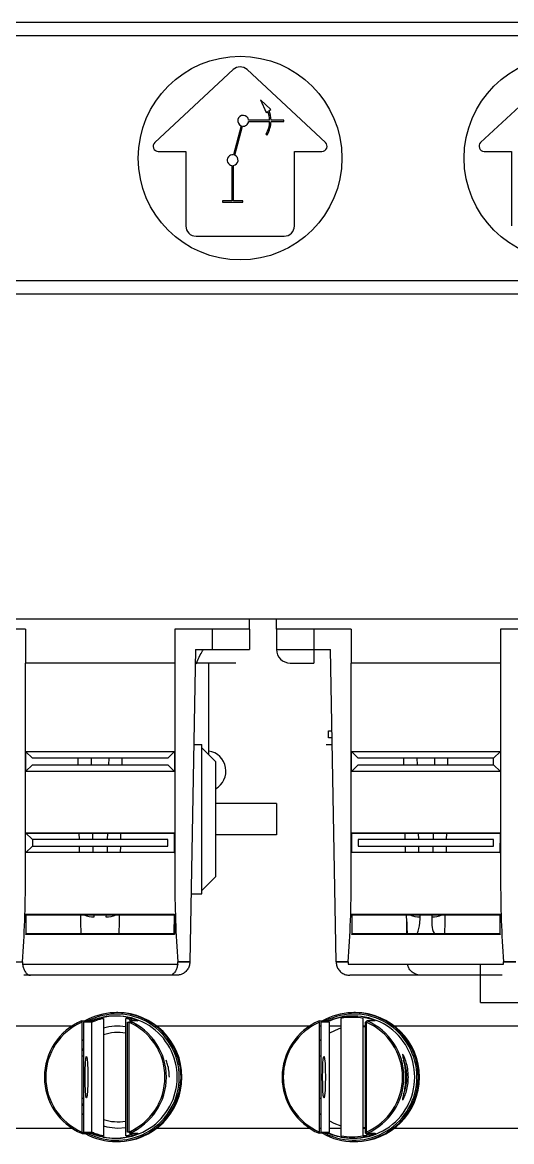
# Model space of a CAD drawing. Header units: millimetres. Extents: x 0 to 415, y 0 to 292.
# Drawn here: x 96.24 to 99.85, y 81.06 to 89.31 of the extents above; entities that cross this region are included whole.
import ezdxf

# ---------------------------------------------------------------- set-up
doc = ezdxf.new("R2010")
doc.units = ezdxf.units.MM

msp = doc.modelspace()

# ---------------------------------------------------------------- linework, layer by layer
at = {"color": 7, "linetype": 'Continuous', "lineweight": 25}
for p, q in [((105.04565, 89.30717), (93.04565, 89.30717)), ((105.04565, 89.20717), (93.04565, 89.20717)), ((97.79455, 88.95959), (97.21721, 88.42211)), ((98.4741, 88.42211), (97.89676, 88.95959)), ((100.19455, 88.95959), (99.61721, 88.42211)), ((97.99686, 88.7357), (98.03854, 88.64259)), ((98.07137, 88.66602), (97.99686, 88.7357)), ((98.03854, 88.64259), (98.05075, 88.6513)), ((98.05916, 88.6573), (98.07137, 88.66602)), ((97.8532, 88.54545), (97.7961, 88.33234)), ((97.80575, 88.32975), (97.86286, 88.54286)), ((98.06324, 88.58749), (97.90799, 88.58749)), ((97.90799, 88.57749), (98.06324, 88.57749)), ((98.1683, 88.58749), (98.07324, 88.58749)), ((98.07324, 88.57749), (98.1683, 88.57749)), ((98.1683, 88.57749), (98.1683, 88.58749)), ((97.24276, 88.35717), (97.44565, 88.35717)), ((97.44565, 88.35717), (97.44565, 87.80771)), ((98.24565, 88.35717), (98.44855, 88.35717)), ((98.24565, 87.80771), (98.24565, 88.35717)), ((99.64276, 88.35717), (99.84565, 88.35717)), ((99.84565, 88.35717), (99.84565, 87.80771)), ((97.78565, 88.25302), (97.78565, 87.99271)), ((97.79565, 87.99271), (97.79565, 88.25302)), ((97.71565, 87.99271), (97.71565, 87.98271)), ((97.78565, 87.99271), (97.71565, 87.99271)), ((97.71565, 87.98271), (97.86565, 87.98271)), ((97.86565, 87.99271), (97.79565, 87.99271)), ((97.86565, 87.98271), (97.86565, 87.99271)), ((97.52065, 87.73271), (98.17065, 87.73271)), ((93.04565, 87.40717), (105.04565, 87.40717)), ((93.04565, 87.30717), (105.04565, 87.30717)), ((90.42843, 84.91386), (109.2, 84.91386)), ((97.91422, 84.83886), (97.91422, 84.91386)), ((98.11422, 84.83886), (98.11422, 84.91386)), ((96.26422, 84.83886), (95.71422, 84.83886)), ((96.26422, 84.83886), (96.26422, 84.58886)), ((97.91422, 84.83886), (97.36422, 84.83886)), ((97.36422, 84.83886), (97.36422, 84.58886)), ((97.63922, 84.83886), (97.63922, 84.68886)), ((97.91422, 84.83886), (97.91422, 84.68886)), ((98.66422, 84.83886), (98.11422, 84.83886)), ((98.11422, 84.83886), (98.11422, 84.68886)), ((98.38922, 84.83886), (98.38922, 84.68886)), ((98.66422, 84.83886), (98.66422, 84.58886)), ((99.76422, 84.83886), (99.76422, 84.58886)), ((100.31422, 84.83886), (99.76422, 84.83886)), ((97.51596, 84.68886), (97.47582, 82.38886)), ((97.51596, 84.68886), (97.63922, 84.68886)), ((97.63922, 84.68886), (97.91422, 84.68886)), ((98.11422, 84.68886), (98.38922, 84.68886)), ((98.38922, 84.68886), (98.51247, 84.68886)), ((98.38922, 84.68886), (98.38922, 84.58886)), ((98.55262, 82.38886), (98.51247, 84.68886)), ((96.26422, 83.00761), (96.26422, 84.58886)), ((97.36422, 84.58886), (96.26422, 84.58886)), ((97.36422, 84.58886), (97.36422, 83.00761)), ((97.63922, 84.58886), (97.51422, 84.58886)), ((97.61422, 83.91386), (97.61422, 84.58886)), ((97.81422, 84.58886), (97.63922, 84.58886)), ((98.21422, 84.58886), (98.38922, 84.58886)), ((99.76422, 84.58886), (98.66422, 84.58886)), ((98.66422, 83.00761), (98.66422, 84.58886)), ((99.76422, 84.58886), (99.76422, 83.00761)), ((98.49558, 84.03886), (98.49558, 84.08886)), ((98.49558, 84.08886), (98.52295, 84.08886)), ((98.52382, 84.03886), (98.49558, 84.03886)), ((96.26511, 83.93798), (96.3151, 83.88798)), ((96.26511, 83.93798), (97.36333, 83.93798)), ((96.26664, 83.79128), (96.2662, 83.93688)), ((97.31334, 83.88798), (97.36333, 83.93798)), ((97.36224, 83.93688), (97.3618, 83.79128)), ((97.50374, 83.98886), (97.56422, 83.98886)), ((97.56422, 82.88886), (97.56422, 83.98886)), ((97.66422, 83.86386), (97.56422, 83.96386)), ((98.47936, 83.98886), (98.52469, 83.98886)), ((98.66511, 83.78975), (98.66511, 83.93798)), ((98.66511, 83.93798), (99.76333, 83.93798)), ((98.66511, 83.93798), (98.7151, 83.88798)), ((98.66664, 83.79128), (98.6662, 83.93688)), ((99.71334, 83.88798), (99.76333, 83.93798)), ((99.76333, 83.93798), (99.76333, 83.78975)), ((96.26511, 83.78975), (96.3151, 83.83974)), ((97.31334, 83.88798), (96.3151, 83.88798)), ((96.3151, 83.83974), (97.31334, 83.83974)), ((96.65229, 83.83974), (96.65145, 83.88798)), ((96.75152, 83.83974), (96.75068, 83.88798)), ((96.87775, 83.88798), (96.87691, 83.83974)), ((96.97614, 83.83974), (96.97698, 83.88798)), ((97.31334, 83.83974), (97.36333, 83.78975)), ((97.66422, 83.86386), (97.66422, 83.01386)), ((98.66511, 83.78975), (98.7151, 83.83974)), ((99.71334, 83.88798), (98.7151, 83.88798)), ((98.7151, 83.83974), (99.71334, 83.83974)), ((99.05229, 83.83974), (99.05145, 83.88798)), ((99.15152, 83.83974), (99.15068, 83.88798)), ((99.27775, 83.88798), (99.27691, 83.83974)), ((99.37614, 83.83974), (99.37698, 83.88798)), ((99.71334, 83.83974), (99.71334, 83.88798)), ((99.71334, 83.83974), (99.76333, 83.78975)), ((97.36333, 83.78975), (96.26511, 83.78975)), ((99.76333, 83.78975), (98.66511, 83.78975)), ((98.11422, 83.55433), (97.66422, 83.55433)), ((98.11422, 83.55433), (98.11422, 83.32339)), ((96.26511, 83.18975), (96.26511, 83.33798)), ((96.26511, 83.33798), (96.3151, 83.28798)), ((96.26511, 83.33798), (97.36333, 83.33798)), ((96.26802, 83.33506), (97.36041, 83.33506)), ((96.3151, 83.28798), (96.3151, 83.23974)), ((97.31334, 83.28798), (96.3151, 83.28798)), ((96.66192, 83.28798), (96.6611, 83.33506)), ((96.76116, 83.28798), (96.76033, 83.33506)), ((96.8681, 83.33506), (96.86728, 83.28798)), ((96.96651, 83.28798), (96.96733, 83.33506)), ((97.31334, 83.23974), (97.31334, 83.28798)), ((97.36041, 83.33506), (97.35998, 83.1931)), ((97.36041, 83.33506), (97.36333, 83.33798)), ((97.36333, 83.33798), (97.36333, 83.18975)), ((98.11422, 83.32339), (97.66422, 83.32339)), ((98.66802, 83.33506), (98.66511, 83.33798)), ((98.66511, 83.33798), (99.76333, 83.33798)), ((98.66802, 83.33506), (99.76041, 83.33506)), ((98.66845, 83.1931), (98.66802, 83.33506)), ((98.7151, 83.28798), (98.7151, 83.23974)), ((99.71334, 83.28798), (98.7151, 83.28798)), ((99.06192, 83.28798), (99.0611, 83.33506)), ((99.16116, 83.28798), (99.16033, 83.33506)), ((99.2681, 83.33506), (99.26728, 83.28798)), ((99.36651, 83.28798), (99.36733, 83.33506)), ((99.71334, 83.23974), (99.71334, 83.28798)), ((99.76041, 83.33506), (99.75998, 83.1931)), ((99.76041, 83.33506), (99.76333, 83.33798)), ((99.76333, 83.33798), (99.76333, 83.18975)), ((96.26511, 83.18975), (96.3151, 83.23974)), ((97.35998, 83.1931), (96.26845, 83.1931)), ((96.3151, 83.23974), (97.31334, 83.23974)), ((96.66358, 83.1931), (96.66277, 83.23974)), ((96.76281, 83.1931), (96.762, 83.23974)), ((96.86644, 83.23974), (96.86562, 83.1931)), ((96.96485, 83.1931), (96.96567, 83.23974)), ((97.35998, 83.1931), (97.36333, 83.18975)), ((99.75998, 83.1931), (98.66845, 83.1931)), ((98.7151, 83.23974), (99.71334, 83.23974)), ((99.06358, 83.1931), (99.06277, 83.23974)), ((99.16281, 83.1931), (99.162, 83.23974)), ((99.26644, 83.23974), (99.26562, 83.1931)), ((99.36485, 83.1931), (99.36567, 83.23974)), ((99.75998, 83.1931), (99.76333, 83.18975)), ((97.56422, 82.91386), (97.66422, 83.01386)), ((97.48454, 82.88886), (97.56422, 82.88886)), ((96.26985, 82.73323), (96.26511, 82.73798)), ((96.26511, 82.73798), (97.36333, 82.73798)), ((96.26985, 82.73323), (97.35858, 82.73323)), ((96.27027, 82.59492), (96.26985, 82.73323)), ((96.67251, 82.68139), (96.67161, 82.73323)), ((96.67402, 82.59492), (96.67251, 82.68139)), ((96.77108, 82.71926), (96.77084, 82.73323)), ((96.8576, 82.73323), (96.85735, 82.71926)), ((96.95441, 82.59492), (96.95592, 82.68139)), ((96.95592, 82.68139), (96.95683, 82.73323)), ((97.35858, 82.73323), (97.35816, 82.59492)), ((97.35858, 82.73323), (97.36333, 82.73798)), ((97.36333, 82.73798), (97.36333, 82.58975)), ((98.66985, 82.73323), (98.66511, 82.73798)), ((98.66511, 82.73798), (99.76333, 82.73798)), ((98.66985, 82.73323), (99.75858, 82.73323)), ((98.67027, 82.59492), (98.66985, 82.73323)), ((99.07251, 82.68139), (99.07161, 82.73323)), ((99.07402, 82.59492), (99.07251, 82.68139)), ((99.17108, 82.71926), (99.17084, 82.73323)), ((99.2576, 82.73323), (99.25735, 82.71926)), ((99.35441, 82.59492), (99.35592, 82.68139)), ((99.35592, 82.68139), (99.35683, 82.73323)), ((99.75858, 82.73323), (99.75816, 82.59492)), ((99.75858, 82.73323), (99.76333, 82.73798)), ((96.27027, 82.59492), (96.26511, 82.58975)), ((97.36333, 82.58975), (96.26511, 82.58975)), ((97.35816, 82.59492), (96.27027, 82.59492)), ((97.35816, 82.59492), (97.36333, 82.58975)), ((98.67027, 82.59492), (98.66511, 82.58975)), ((99.76333, 82.58975), (98.66511, 82.58975)), ((99.75816, 82.59492), (98.67027, 82.59492)), ((99.75816, 82.59492), (99.76333, 82.58975)), ((96.15262, 82.38886), (96.24229, 82.38886)), ((96.24229, 82.38886), (96.24262, 82.37173)), ((96.24262, 82.37173), (97.38582, 82.37173)), ((97.38582, 82.37173), (97.38615, 82.38886)), ((97.38615, 82.38886), (97.47582, 82.38886)), ((97.47579, 82.38712), (97.39112, 82.38712)), ((97.47582, 82.38886), (97.47579, 82.38712)), ((98.55262, 82.38886), (98.64229, 82.38886)), ((98.55265, 82.38712), (98.55262, 82.38886)), ((98.64091, 82.38712), (98.55265, 82.38712)), ((98.64229, 82.38886), (98.64262, 82.37173)), ((98.64262, 82.37173), (99.78582, 82.37173)), ((99.6158, 82.08886), (99.6158, 82.37173)), ((99.78582, 82.37173), (99.78615, 82.38886)), ((99.78615, 82.38886), (99.87582, 82.38886)), ((99.87579, 82.38712), (99.79112, 82.38712)), ((96.3005, 82.28886), (96.25263, 82.28886)), ((97.32793, 82.28886), (96.3005, 82.28886)), ((97.3758, 82.28886), (97.32793, 82.28886)), ((98.7005, 82.28886), (98.65263, 82.28886)), ((99.72793, 82.28886), (98.7005, 82.28886)), ((99.7758, 82.28886), (99.72793, 82.28886)), ((99.6158, 82.08886), (112.91204, 82.08886)), ((96.67753, 81.95284), (96.73948, 81.95284)), ((96.6808, 81.13409), (96.6808, 81.94364)), ((96.75337, 81.94364), (96.69142, 81.94364)), ((96.69142, 81.94364), (96.69142, 81.13409)), ((96.75337, 81.13409), (96.75337, 81.94364)), ((96.83837, 81.97106), (96.83837, 81.10667)), ((96.93296, 81.98886), (96.92134, 81.98886)), ((96.94264, 82.01386), (96.93425, 82.01386)), ((97.00302, 81.10667), (97.00302, 81.97106)), ((97.01574, 81.94364), (97.04979, 81.94364)), ((97.01574, 81.13409), (97.01574, 81.94364)), ((97.02508, 81.94364), (97.02508, 81.13409)), ((97.09159, 81.95284), (97.02964, 81.95284)), ((98.42753, 81.95284), (98.48948, 81.95284)), ((98.4308, 81.13409), (98.4308, 81.94364)), ((98.44142, 81.94364), (98.44142, 81.13409)), ((98.50337, 81.94364), (98.44142, 81.94364)), ((98.50337, 81.13409), (98.50337, 81.94364)), ((98.58837, 81.97106), (98.58837, 81.10667)), ((98.68296, 81.98886), (98.67134, 81.98886)), ((98.69264, 82.01386), (98.68425, 82.01386)), ((98.75302, 81.10667), (98.75302, 81.97106)), ((98.76572, 81.94364), (98.76572, 81.13409)), ((98.77508, 81.94364), (98.76572, 81.94364)), ((98.77508, 81.94364), (98.77508, 81.13409)), ((98.84159, 81.95284), (98.77964, 81.95284)), ((96.60535, 81.91386), (95.48358, 81.91386)), ((97.0777, 81.92882), (97.0777, 81.91685)), ((97.07786, 81.91675), (97.07786, 81.92872)), ((98.35535, 81.91386), (97.23358, 81.91386)), ((98.44142, 81.91386), (98.43473, 81.91386)), ((98.58837, 81.91386), (98.50337, 81.91386)), ((98.76572, 81.91386), (98.75302, 81.91386)), ((98.76572, 81.90677), (98.75302, 81.90905)), ((100.10535, 81.91386), (98.98358, 81.91386)), ((96.69142, 81.74952), (96.6808, 81.73607)), ((96.69142, 81.69386), (96.6808, 81.69386)), ((98.44142, 81.69386), (98.4308, 81.69386)), ((96.6808, 81.38386), (96.69142, 81.38386)), ((98.4308, 81.38386), (98.44142, 81.38386)), ((96.6808, 81.34166), (96.69142, 81.3282)), ((96.6808, 81.27158), (96.69142, 81.26151)), ((98.4308, 81.27158), (98.44142, 81.26151)), ((95.48358, 81.16386), (96.60535, 81.16386)), ((96.68535, 81.12489), (96.67753, 81.12489)), ((96.68144, 81.12409), (96.74339, 81.12409)), ((96.69142, 81.13409), (96.75337, 81.13409)), ((96.94328, 81.16386), (97.00302, 81.16867)), ((97.04979, 81.13409), (97.01574, 81.13409)), ((97.02964, 81.12489), (97.09159, 81.12489)), ((97.0777, 81.16088), (97.0777, 81.14891)), ((97.07786, 81.14901), (97.07786, 81.16098)), ((97.23358, 81.16386), (98.35535, 81.16386)), ((98.48948, 81.12489), (98.42753, 81.12489)), ((98.43473, 81.16386), (98.44142, 81.16386)), ((98.44142, 81.13409), (98.50337, 81.13409)), ((98.50337, 81.16386), (98.58837, 81.16386)), ((98.75302, 81.16867), (98.76572, 81.17096)), ((98.75302, 81.16386), (98.76572, 81.16386)), ((98.76572, 81.13409), (98.77508, 81.13409)), ((98.77572, 81.12409), (98.83767, 81.12409)), ((98.77964, 81.12489), (98.84159, 81.12489)), ((98.98358, 81.16386), (100.10535, 81.16386)), ((96.92134, 81.08886), (96.93296, 81.08886)), ((96.93425, 81.06386), (96.94264, 81.06386)), ((98.67134, 81.08886), (98.68296, 81.08886)), ((98.68425, 81.06386), (98.69264, 81.06386))]:
    msp.add_line(p, q, dxfattribs=at)
at = {"color": 7, "linetype": 'Continuous', "lineweight": 25, "flags": 128}
for points in [[(98.58837, 81.89882), (98.57379, 81.89423), (98.50337, 81.86199)], [(96.69142, 81.81622), (96.68593, 81.81111), (96.6808, 81.80614)], [(97.2419, 81.76488), (97.20063, 81.81111), (97.19007, 81.82076)], [(98.44142, 81.81622), (98.43593, 81.81111), (98.4308, 81.80614)], [(96.70336, 81.53886), (96.70396, 81.59188), (96.7057, 81.6385), (96.70836, 81.6731), (96.71163, 81.69151), (96.7151, 81.69151), (96.71836, 81.6731), (96.72103, 81.6385), (96.72276, 81.59188), (96.72337, 81.53886), (96.72276, 81.48585), (96.72103, 81.43923), (96.71836, 81.40463), (96.7151, 81.38622), (96.71163, 81.38622), (96.70836, 81.40463), (96.7057, 81.43923), (96.70396, 81.48585), (96.70336, 81.53886)], [(98.45336, 81.53886), (98.45396, 81.59188), (98.4557, 81.6385), (98.45836, 81.6731), (98.46163, 81.69151), (98.4651, 81.69151), (98.46836, 81.6731), (98.47103, 81.6385), (98.47276, 81.59188), (98.47337, 81.53886), (98.47276, 81.48585), (98.47103, 81.43923), (98.46836, 81.40463), (98.4651, 81.38622), (98.46163, 81.38622), (98.45836, 81.40463), (98.4557, 81.43923), (98.45396, 81.48585), (98.45336, 81.53886)], [(97.40046, 81.62465), (97.40826, 81.53886), (97.4079, 81.52029)], [(99.15046, 81.62465), (99.15826, 81.53886), (99.1579, 81.52029)], [(97.19007, 81.25697), (97.2285, 81.29609), (97.2419, 81.31285)], [(98.50337, 81.21574), (98.53615, 81.19852), (98.58837, 81.1789)], [(96.83837, 81.1789), (96.86284, 81.17263), (96.94328, 81.16386)], [(98.83767, 81.12409), (98.83923, 81.12421), (98.84159, 81.12489)]]:
    msp.add_lwpolyline(points, dxfattribs=at)
at = {"color": 7, "linetype": 'Continuous', "lineweight": 25}
for centre in [(97.84565, 88.30717), (100.24565, 88.30717)]:
    msp.add_circle(centre, 0.75, dxfattribs=at)
for centre, radius, start, end in [((97.84565, 88.9047), 0.075, 47.048022, 132.951978), ((97.8683, 88.58249), 0.04, 7.180756, 247.819244), ((97.8683, 88.58249), 0.195, 1.469284, 20.66539), ((97.8683, 88.58249), 0.205, 1.397597, 21.405443), ((97.8683, 88.58249), 0.04, 262.180756, 352.819244), ((97.8683, 88.58249), 0.195, 330, 358.530716), ((97.8683, 88.58249), 0.205, 330, 358.602403), ((98.0415, 88.48249), 0.005, 150, 330), ((97.24276, 88.39467), 0.0375, 132.951978, 270), ((98.44855, 88.39467), 0.0375, 270, 47.048022), ((99.64276, 88.39467), 0.0375, 132.951978, 270), ((97.79065, 88.29271), 0.04, 82.180756, 262.819244), ((97.79065, 88.29271), 0.04, 277.180756, 67.819244), ((97.52065, 87.80771), 0.075, 180, 270), ((98.17065, 87.80771), 0.075, 270, 0), ((98.21422, 84.68886), 0.1, 180, 270), ((97.5908, 83.79261), 0.15, 299.305215, 81.017749), ((96.76311, 82.88294), 0.16387, 246.00683, 272.787131), ((96.86532, 82.88294), 0.16387, 267.212869, 293.99317), ((99.16311, 82.88294), 0.16387, 246.00683, 272.787131), ((99.26532, 82.88294), 0.16387, 267.212869, 293.99317), ((96.85476, 81.53886), 0.45032, 113.176871, 246.823129), ((96.85409, 81.53886), 0.44031, 113.176871, 246.823129), ((96.71541, 81.96111), 0.03878, 192.31983, 206.782638), ((96.9342, 81.53979), 0.47393, 10.314493, 119.361997), ((96.9336, 81.53973), 0.46403, 359.893514, 117.092786), ((96.93288, 81.53959), 0.44914, 359.907513, 115.02001), ((96.92134, 81.54072), 0.44815, 79.170705, 100.829295), ((96.94184, 81.53886), 0.475, 270.096207, 89.903793), ((96.85178, 81.53886), 0.44031, 293.176871, 66.823129), ((96.8524, 81.53886), 0.45032, 293.176871, 66.823129), ((98.60476, 81.53886), 0.45032, 113.176871, 246.823129), ((98.60409, 81.53886), 0.44031, 113.176871, 246.823129), ((98.6842, 81.53979), 0.47393, 10.314493, 119.361997), ((98.6836, 81.53973), 0.46403, 359.893514, 117.092786), ((98.68288, 81.53959), 0.44914, 359.907513, 115.02001), ((98.67134, 81.54072), 0.44815, 79.170705, 100.829295), ((98.6707, 81.54068), 0.43819, 79.170705, 100.829295), ((98.69184, 81.53886), 0.475, 270.096207, 89.903793), ((98.81886, 81.92768), 0.0466, 147.320974, 159.969454), ((98.60178, 81.53886), 0.44031, 293.176871, 66.823129), ((98.6024, 81.53886), 0.45032, 293.176871, 66.823129), ((96.94328, 81.5404), 0.37347, 80.794982, 106.315015), ((96.94328, 81.5402), 0.32742, 79.486533, 108.688834), ((96.93353, 81.53813), 0.46411, 243.140227, 0.09107), ((96.93287, 81.53814), 0.44915, 246.100627, 0.091949), ((98.68353, 81.53812), 0.46411, 242.922532, 0.091168), ((98.68289, 81.53813), 0.44913, 244.107457, 0.092892), ((96.93426, 81.53794), 0.47396, 240.829316, 357.866278), ((98.68426, 81.53794), 0.47396, 240.631492, 357.866352), ((96.94328, 81.53753), 0.32742, 251.311166, 280.513467), ((96.71541, 81.11661), 0.03878, 153.217362, 167.68017), ((96.68144, 81.13407), 0.00998, 246.937229, 0.090963), ((96.74338, 81.13408), 0.00999, 270.06336, 0.056191), ((98.77573, 81.13407), 0.00998, 179.909037, 293.062771), ((98.81886, 81.15005), 0.0466, 200.030546, 212.679026), ((96.92134, 81.53701), 0.44815, 259.170705, 280.829295), ((98.67134, 81.53701), 0.44815, 259.170705, 280.829295), ((98.6707, 81.53705), 0.43819, 259.170705, 280.829295), ((98.79443, 81.11204), 0.04176, 187.395584, 201.342987)]:
    msp.add_arc(centre, radius, start, end, dxfattribs=at)
for centre, start_param, end_param in [((95.98922, 83.00761), 4.3103404, 4.712389), ((97.63922, 83.00761), 1.5707963, 1.9728449), ((98.38922, 83.00761), 4.3103404, 4.712389), ((100.03922, 83.00761), 1.5707963, 1.9728449)]:
    msp.add_ellipse(centre, major_axis=(0, 1.58125), ratio=0.173913, start_param=start_param, end_param=end_param, dxfattribs=at)
for points, knots in [([(97.52307, 84.58287), (97.53189, 84.60506), (97.54653, 84.64188), (97.56742, 84.6755), (97.57572, 84.68886)], [0, 0, 0, 0, 0.6026538, 1, 1, 1, 1]), ([(99.07251, 82.68139), (99.07287, 82.66554), (99.07352, 82.63668), (99.07539, 82.60789), (99.07623, 82.59492)], [0, 0, 0, 0, 0.5496284, 1, 1, 1, 1]), ([(99.15038, 82.59492), (99.15846, 82.62119), (99.17103, 82.66202), (99.17107, 82.70422), (99.17108, 82.71926)], [0, 0, 0, 0, 0.6435987, 1, 1, 1, 1]), ([(99.25735, 82.71926), (99.25655, 82.67728), (99.25568, 82.63199), (99.2774, 82.59263), (99.27899, 82.58975)], [0, 0, 0, 0, 0.9269398, 1, 1, 1, 1]), ([(96.24262, 82.37173), (96.24443, 82.36156), (96.24804, 82.34127), (96.26012, 82.31644), (96.27572, 82.29741), (96.28989, 82.28984), (96.29832, 82.28887), (96.30043, 82.28886), (96.3005, 82.28886)], [0, 0, 0, 0, 0.2092472, 0.4176178, 0.648139, 0.9117033, 0.9967654, 1, 1, 1, 1]), ([(97.38582, 82.37173), (97.38401, 82.36156), (97.3804, 82.34127), (97.36831, 82.31644), (97.35271, 82.29741), (97.33854, 82.28984), (97.33011, 82.28887), (97.32801, 82.28886), (97.32793, 82.28886)], [0, 0, 0, 0, 0.20924719, 0.41761782, 0.64813899, 0.9117033, 0.99676539, 1, 1, 1, 1]), ([(97.47579, 82.38712), (97.47464, 82.3767), (97.47236, 82.35588), (97.45713, 82.32815), (97.43449, 82.30572), (97.40636, 82.29197), (97.38564, 82.28888), (97.37596, 82.28886), (97.3758, 82.28886)], [0, 0, 0, 0, 0.1919714, 0.3835705, 0.5849256, 0.8062959, 0.996736, 1, 1, 1, 1]), ([(98.55265, 82.38712), (98.55379, 82.3767), (98.55608, 82.35588), (98.57131, 82.32815), (98.59395, 82.30572), (98.62207, 82.29197), (98.6428, 82.28888), (98.65247, 82.28886), (98.65263, 82.28886)], [0, 0, 0, 0, 0.1919714, 0.3835705, 0.5849256, 0.8062959, 0.996736, 1, 1, 1, 1]), ([(99.17763, 82.28886), (99.17753, 82.28886), (99.16726, 82.28887), (99.14493, 82.29231), (99.11464, 82.30824), (99.09311, 82.33342), (99.08204, 82.35504), (99.08049, 82.36789), (99.08003, 82.37173)], [0, 0, 0, 0, 0.0025985, 0.2589657, 0.5566107, 0.7745325, 0.9325918, 1, 1, 1, 1]), ([(96.73948, 81.95284), (96.74099, 81.95323), (96.74399, 81.954), (96.7594, 81.95962), (96.78158, 81.96708), (96.80869, 81.97494), (96.82819, 81.97901), (96.83714, 81.98088)], [0, 0, 0, 0, 0.1941237, 0.3878695, 0.5915307, 0.8125079, 1, 1, 1, 1]), ([(96.83837, 81.97106), (96.8291, 81.96884), (96.81056, 81.96441), (96.78545, 81.95592), (96.76588, 81.94831), (96.75563, 81.94413), (96.75394, 81.94376), (96.75337, 81.94364)], [0, 0, 0, 0, 0.2208047, 0.4413272, 0.668049, 0.8882483, 1, 1, 1, 1]), ([(97.06002, 81.95284), (97.05649, 81.95439), (97.04724, 81.95845), (97.02705, 81.96536), (97.01044, 81.9693), (97.00302, 81.97106)], [0, 0, 0, 0, 0.254316, 0.6669558, 1, 1, 1, 1]), ([(97.00554, 81.98088), (97.0162, 81.97859), (97.0375, 81.97399), (97.06458, 81.96517), (97.08389, 81.95736), (97.09186, 81.95329), (97.09165, 81.95295), (97.09159, 81.95284)], [0, 0, 0, 0, 0.2257645, 0.4513707, 0.6796262, 0.8974205, 1, 1, 1, 1]), ([(98.48948, 81.95284), (98.49099, 81.95323), (98.49399, 81.954), (98.5094, 81.95962), (98.53158, 81.96708), (98.55869, 81.97494), (98.57819, 81.97901), (98.58714, 81.98088)], [0, 0, 0, 0, 0.1941237, 0.3878695, 0.5915307, 0.8125079, 1, 1, 1, 1]), ([(98.75554, 81.98088), (98.7662, 81.97859), (98.7875, 81.97399), (98.81458, 81.96517), (98.83389, 81.95736), (98.84186, 81.95329), (98.84165, 81.95295), (98.84159, 81.95284)], [0, 0, 0, 0, 0.2257645, 0.4513707, 0.6796262, 0.8974205, 1, 1, 1, 1]), ([(99.08523, 81.53886), (99.08443, 81.52031), (99.08284, 81.48322), (99.07139, 81.43353), (99.05726, 81.39458), (99.04501, 81.37161), (99.03992, 81.36798), (99.04217, 81.38171), (99.04925, 81.4104), (99.05799, 81.45351), (99.06406, 81.50764), (99.06426, 81.56493), (99.05889, 81.61815), (99.05025, 81.66328), (99.0422, 81.6957), (99.03984, 81.71011), (99.04524, 81.70555), (99.05625, 81.68501), (99.06965, 81.64975), (99.08229, 81.59972), (99.08423, 81.55963), (99.08523, 81.53886)], [0, 0, 0, 0, 0.0525963, 0.1051288, 0.1592767, 0.2143152, 0.2657854, 0.3137786, 0.3630919, 0.4164569, 0.4716388, 0.5247983, 0.5762772, 0.6290412, 0.684066, 0.7379725, 0.7874386, 0.835423, 0.8864969, 0.941209, 1, 1, 1, 1]), ([(97.32461, 81.53886), (97.32387, 81.55551), (97.32238, 81.58878), (97.3119, 81.63327), (97.3037, 81.65395), (97.29967, 81.6641)], [0, 0, 0, 0, 0.33775776, 0.67496375, 1, 1, 1, 1]), ([(99.07461, 81.53886), (99.07387, 81.55551), (99.07238, 81.58878), (99.0619, 81.63327), (99.0537, 81.65395), (99.04967, 81.6641)], [0, 0, 0, 0, 0.33775776, 0.67496375, 1, 1, 1, 1]), ([(99.04989, 81.4149), (99.05271, 81.42148), (99.06002, 81.43851), (99.07062, 81.47979), (99.07448, 81.51708), (99.0746, 81.53678), (99.07461, 81.53886)], [0, 0, 0, 0, 0.2312792, 0.5981173, 0.9575614, 1, 1, 1, 1]), ([(96.83714, 81.09684), (96.82633, 81.09915), (96.80473, 81.10375), (96.77571, 81.11249), (96.75248, 81.12063), (96.74524, 81.12313), (96.7417, 81.12435)], [0, 0, 0, 0, 0.2515705, 0.5029645, 0.7573107, 1, 1, 1, 1]), ([(96.75337, 81.13409), (96.7547, 81.13371), (96.75735, 81.13294), (96.77088, 81.1274), (96.79038, 81.12005), (96.81397, 81.11239), (96.83084, 81.10843), (96.83837, 81.10667)], [0, 0, 0, 0, 0.196077, 0.3917601, 0.5977701, 0.8203524, 1, 1, 1, 1]), ([(97.00302, 81.10667), (97.0121, 81.10887), (97.03023, 81.11326), (97.05007, 81.12037), (97.05759, 81.12381), (97.05995, 81.12489)], [0, 0, 0, 0, 0.40752105, 0.81452145, 1, 1, 1, 1]), ([(97.09159, 81.12489), (97.0913, 81.1245), (97.09074, 81.12373), (97.07861, 81.1181), (97.05908, 81.11065), (97.03369, 81.10279), (97.0144, 81.09871), (97.00554, 81.09684)], [0, 0, 0, 0, 0.1941237, 0.3878695, 0.5915307, 0.8125079, 1, 1, 1, 1]), ([(98.58714, 81.09684), (98.57635, 81.09914), (98.55477, 81.10373), (98.52554, 81.11256), (98.5031, 81.12037), (98.49186, 81.12444), (98.49006, 81.12478), (98.48948, 81.12489)], [0, 0, 0, 0, 0.2257645, 0.4513707, 0.6796262, 0.8974205, 1, 1, 1, 1]), ([(98.75302, 81.10667), (98.76208, 81.10886), (98.78018, 81.11325), (98.79931, 81.12008), (98.80633, 81.12327), (98.80814, 81.12409)], [0, 0, 0, 0, 0.4266948, 0.8528445, 1, 1, 1, 1]), ([(98.84159, 81.12489), (98.8413, 81.1245), (98.84074, 81.12373), (98.82861, 81.1181), (98.80908, 81.11065), (98.78369, 81.10279), (98.7644, 81.09871), (98.75554, 81.09684)], [0, 0, 0, 0, 0.1941237, 0.3878695, 0.5915307, 0.8125079, 1, 1, 1, 1])]:
    msp.add_open_spline(points, degree=3, knots=knots, dxfattribs=at)

doc.saveas('drawing.dxf')
